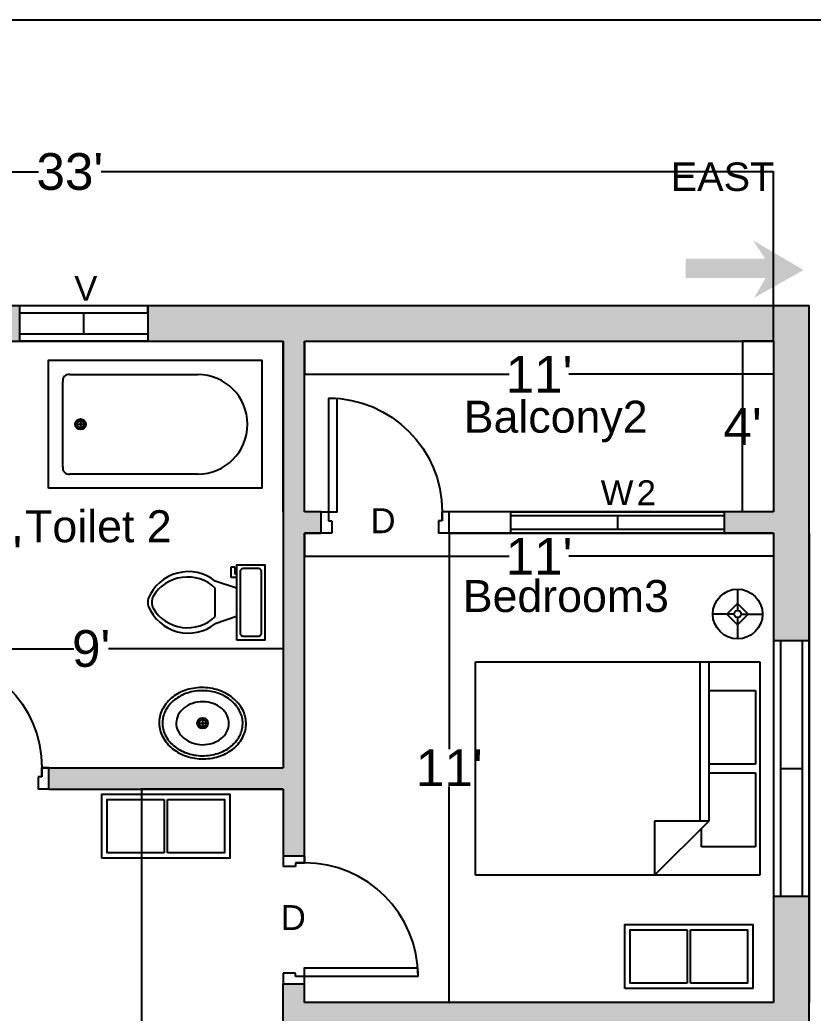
# Model space of a CAD drawing. Header units: inches. Extents: x 902 to 1873, y 899 to 1689.
# Drawn here: x 1277.3 to 1500.4, y 1409.6 to 1689 of the extents above; entities that cross this region are included whole.
import ezdxf

# ---------------------------------------------------------------- set-up
doc = ezdxf.new("R2010")
doc.units = ezdxf.units.IN
doc.header["$MEASUREMENT"] = 0
for name, color, linetype in [('dim', 121, 'Continuous'), ('Door', 20, 'Continuous'), ('hatchs', 252, 'Continuous'), ('text', 20, 'Continuous'), ('window', 170, 'Continuous')]:
    doc.layers.add(name, color=color, linetype=linetype)
doc.styles.get("Standard").update_dxf_attribs({"font": 'arial.ttf'})
doc.dimstyles.get("Standard").update_dxf_attribs({"dimtxt": 10.320312, "dimasz": 0.18, "dimexe": 0.18, "dimexo": 0.0625, "dimgap": 0.09, "dimtad": 0, "dimtih": 1, "dimtoh": 1, "dimdec": 4, "dimzin": 0, "dimdsep": 46, "dimlunit": 4, "dimtxsty": 'Standard', "dimcen": 0.09, "dimclre": 3, "dimclrt": 6, "dimadec": 0, "dimazin": 0, "dimtfac": 1, "dimtdec": 4, "dimtofl": 0, "dimtmove": 0, "dimatfit": 3, "dimfxl": 1, "dimtolj": 1, "dimtzin": 0, "dimarcsym": 0})
pattern_1 = [(270, (0, 0), (0.275, -4e-17), [0.2, -0.075]), (0, (0, 0), (6e-17, 0.275), [0.2, -0.075])]

# ---------------------------------------------------------------- blocks, each defined once
blk = doc.blocks.new('windoe')
at = {"layer": 'window'}
for p, q in [((306.82, -71.4), (378.82, -71.4)), ((306.82, -81.4), (306.82, -71.4)), ((378.82, -71.4), (378.82, -81.4)), ((306.82, -73.4), (378.82, -73.4)), ((342.82, -73.4), (342.82, -79.4)), ((378.82, -79.4), (306.82, -79.4)), ((378.82, -81.4), (306.82, -81.4))]:
    blk.add_line(p, q, dxfattribs=at)
blk = doc.blocks.new('window 1')
at = {"layer": 'window'}
for p, q in [((-67.1, -17.98), (-7.1, -17.98)), ((-67.1, -23.98), (-67.1, -17.98)), ((-67.1, -18.98), (-7.1, -18.98)), ((-37.1, -18.98), (-37.1, -22.98)), ((-7.1, -17.98), (-7.1, -23.98)), ((-7.1, -22.98), (-67.1, -22.98)), ((-7.1, -23.98), (-67.1, -23.98))]:
    blk.add_line(p, q, dxfattribs=at)
blk = doc.blocks.new('Lamp - Table')
at = {"linetype": 'Continuous'}
for p, q in [((0, 7), (0, 1)), ((0, 3), (-3, 0)), ((3, 0), (0, 3)), ((-1, 0), (-7, 0)), ((-3, 0), (0, -3)), ((0, -3), (3, 0)), ((1, 0), (7, 0)), ((0, -1), (0, -7))]:
    blk.add_line(p, q, dxfattribs=at)
for radius in [7, 1]:
    blk.add_circle((0, 0), radius, dxfattribs=at)
blk = doc.blocks.new('Bed - Queen')
at = {"linetype": 'Continuous'}
for p, q in [((0, -80.00003), (0, 0)), ((0, 0), (59.99999, 0)), ((59.99999, 0), (59.99999, -80.00003)), ((7.99999, -1.2), (28.79998, -1.2)), ((7.99999, -14.4), (7.99999, -1.2)), ((28.79998, -1.2), (28.79998, -14.4)), ((31.19999, -1.2), (51.99999, -1.2)), ((31.19999, -14.4), (31.19999, -1.2)), ((51.99999, -1.2), (51.99999, -16.4)), ((0, -14.4), (44.8, -14.4)), ((59.99999, -29.6), (44.8, -14.4)), ((44.8, -14.4), (44.8, -29.6)), ((51.99999, -16.4), (46.79936, -16.4)), ((44.8, -16.8), (0, -16.8)), ((44.8, -29.6), (59.99999, -29.6)), ((59.99999, -80.00003), (0, -80.00003))]:
    blk.add_line(p, q, dxfattribs=at)
blk = doc.blocks.new('Bath Tub - 26 x 60 in.')
for p, q in [((8, -18), (10, -18)), ((9, -17), (9, -19))]:
    blk.add_line(p, q)
blk.add_lwpolyline([(0, -36), (0, 0), (60, 0), (60, -36)], close=True)
for points in [[(6, -4), (42, -4)], [(4, -30), (4, -6)], [(42, -32), (6, -32)]]:
    blk.add_lwpolyline(points)
for radius in [1.5, 1]:
    blk.add_circle((9, -18), radius)
for centre, radius, start, end in [((5.75, -5.75), 1.77, 81.8699, 188.1301), ((42, -18), 14, 270, 90), ((5.75, -30.25), 1.77, 171.8699, 278.1301)]:
    blk.add_arc(centre, radius, start, end)
blk = doc.blocks.new('Toilet - top')
for p, q in [((9.5, -6), (9.5, -2)), ((-8, -8.5), (-8, -8)), ((-7, -8), (-7, -9.5)), ((-4, -8), (-6, -14)), ((4, -8), (6, -14)), ((-10, -8.5), (-8, -8.5)), ((-10, -9.5), (-10, -8.5)), ((-7, -9.5), (-10, -9.5)), ((4, -14), (-4, -14))]:
    blk.add_line(p, q)
blk.add_lwpolyline([(10.5, -8), (10.5, 0), (-10.5, 0), (-10.5, -8)], close=True)
for points in [[(-9.5, -2), (-9.5, -6)], [(8.5, -1), (-8.5, -1)], [(-8.5, -7), (8.5, -7)]]:
    blk.add_lwpolyline(points)
for centre, radius, start, end in [((-8.62, -1.88), 0.884, 81.8699, 188.1301), ((8.62, -1.88), 0.884, 351.8699, 98.1301), ((-8.62, -6.12), 0.884, 171.8699, 278.1301), ((8.62, -6.12), 0.884, 261.8699, 8.1301), ((3.52, -21.58), 12.17, 141.4691, 247.9714), ((4.2, -21.82), 11.33, 136.3677, 238.9468), ((-3.52, -21.58), 12.17, 292.0284, 38.5307), ((-4.2, -21.82), 11.33, 301.053, 43.6321), ((0, -27.88), 4, 245.7318, 294.2682), ((0, -29), 4, 254.8605, 285.1395)]:
    blk.add_arc(centre, radius, start, end)
blk = doc.blocks.new('Wall Cabinet - 18 x 36 in front')
for p, q in [((17.5, -1.5), (17.5, -16.5)), ((18.5, -16.5), (18.5, -1.5))]:
    blk.add_line(p, q)
blk.add_lwpolyline([(0, -18), (0, 0), (36, 0), (36, -18)], close=True)
for points in [[(17.5, -16.5), (1.5, -16.5), (1.5, -1.5), (17.5, -1.5)], [(18.5, -1.5), (34.5, -1.5), (34.5, -16.5), (18.5, -16.5)]]:
    blk.add_lwpolyline(points)
blk = doc.blocks.new('door')
at = {"layer": 'Door'}
for p, q in [((0, 6), (-2, 6)), ((-2, 6), (-2, 3.5)), ((0, 0), (0, 6)), ((-2, 3.5), (-3, 3.5)), ((-3, 3.5), (-3, 0))]:
    blk.add_line(p, q, dxfattribs=at)
blk = doc.blocks.new('door 4')
at = {"layer": 'Door'}
for p, q in [((-34, 3.5), (-34, 6)), ((-2, 6), (-2, 3.5)), ((-36, 0), (-33, 0)), ((-3, 0), (0, 0)), ((-3, 0), (0, 0))]:
    blk.add_line(p, q, dxfattribs=at)
blk.add_lwpolyline([(-2, 38), (-2, 6), (-4.5, 6), (-4.5, 37.9)], dxfattribs=at)
for end in [180, 94.4808]:
    blk.add_arc((-2, 6), 32, 90, end, dxfattribs=at)
at = {"layer": 'Door', "xscale": -1}
blk.add_blockref('door', (-36, 0), dxfattribs=at)
at = {"layer": 'Door'}
blk.add_blockref('door', (0, 0), dxfattribs=at)
blk = doc.blocks.new('*D40')
at = {"layer": 'Defpoints', "color": 0, "transparency": 16777216}
for p in [(1357.31, 1598.61), (1489.31, 1598.61), (1357.31, 1589.32)]:
    blk.add_point(p, dxfattribs=at)
at = {"layer": 'hatchs', "color": 3, "lineweight": -2, "transparency": 16777216}
for p, q in [((1357.31, 1598.55), (1357.31, 1589.14)), ((1489.31, 1598.55), (1489.31, 1589.14))]:
    blk.add_line(p, q, dxfattribs=at)
at = {"layer": 'hatchs', "color": 0, "lineweight": -2, "transparency": 16777216}
for p, q in [((1357.49, 1589.32), (1414.95, 1589.32)), ((1489.13, 1589.32), (1431.67, 1589.32))]:
    blk.add_line(p, q, dxfattribs=at)
at = {"layer": 'hatchs', "color": 0, "transparency": 16777216}
for points in [[(1357.49, 1589.35), (1357.49, 1589.29), (1357.31, 1589.32)], [(1489.13, 1589.35), (1489.13, 1589.29), (1489.31, 1589.32)]]:
    blk.add_solid(points, dxfattribs=at)
at = {"layer": 'hatchs', "color": 6, "transparency": 16777216, "insert": (1423.31, 1589.32), "char_height": 10.32, "attachment_point": 5}
blk.add_mtext("\\A1;11'", dxfattribs=at)
blk = doc.blocks.new('*D41')
at = {"layer": 'Defpoints', "color": 0, "transparency": 16777216}
for p in [(1357.31, 1544.61), (1489.31, 1544.61), (1489.31, 1538.11)]:
    blk.add_point(p, dxfattribs=at)
at = {"layer": 'hatchs', "color": 3, "lineweight": -2, "transparency": 16777216}
for p, q in [((1357.31, 1544.55), (1357.31, 1537.93)), ((1489.31, 1544.55), (1489.31, 1537.93))]:
    blk.add_line(p, q, dxfattribs=at)
at = {"layer": 'hatchs', "color": 0, "lineweight": -2, "transparency": 16777216}
for p, q in [((1357.49, 1538.11), (1414.95, 1538.11)), ((1489.13, 1538.11), (1431.67, 1538.11))]:
    blk.add_line(p, q, dxfattribs=at)
at = {"layer": 'hatchs', "color": 0, "transparency": 16777216}
for points in [[(1357.49, 1538.14), (1357.49, 1538.08), (1357.31, 1538.11)], [(1489.13, 1538.14), (1489.13, 1538.08), (1489.31, 1538.11)]]:
    blk.add_solid(points, dxfattribs=at)
at = {"layer": 'hatchs', "color": 6, "transparency": 16777216, "insert": (1423.31, 1538.11), "char_height": 10.32, "attachment_point": 5}
blk.add_mtext("\\A1;11'", dxfattribs=at)
blk = doc.blocks.new('*D42')
at = {"layer": 'Defpoints', "color": 0, "transparency": 16777216}
for p in [(1243.31, 1598.61), (1243.31, 1478.61), (1268.56, 1478.61)]:
    blk.add_point(p, dxfattribs=at)
at = {"layer": 'hatchs', "color": 3, "lineweight": -2, "transparency": 16777216}
for p, q in [((1243.38, 1598.61), (1268.74, 1598.61)), ((1243.38, 1478.61), (1268.74, 1478.61))]:
    blk.add_line(p, q, dxfattribs=at)
at = {"layer": 'hatchs', "color": 0, "lineweight": -2, "transparency": 16777216}
for p, q in [((1268.56, 1598.43), (1268.56, 1543.97)), ((1268.56, 1478.79), (1268.56, 1533.25))]:
    blk.add_line(p, q, dxfattribs=at)
at = {"layer": 'hatchs', "color": 0, "transparency": 16777216}
for points in [[(1268.53, 1598.43), (1268.59, 1598.43), (1268.56, 1598.61)], [(1268.53, 1478.79), (1268.59, 1478.79), (1268.56, 1478.61)]]:
    blk.add_solid(points, dxfattribs=at)
at = {"layer": 'hatchs', "color": 6, "transparency": 16777216, "insert": (1268.56, 1538.61), "char_height": 10.32, "attachment_point": 5}
blk.add_mtext("\\A1;10'", dxfattribs=at)
blk = doc.blocks.new('*D45')
at = {"layer": 'Defpoints', "color": 0, "transparency": 16777216}
for p in [(1489.31, 1646.26), (1093.31, 1598.61), (1489.31, 1598.61)]:
    blk.add_point(p, dxfattribs=at)
at = {"layer": 'hatchs', "color": 3, "lineweight": -2, "transparency": 16777216}
for p, q in [((1093.31, 1598.67), (1093.31, 1646.44)), ((1489.31, 1598.67), (1489.31, 1646.44))]:
    blk.add_line(p, q, dxfattribs=at)
at = {"layer": 'hatchs', "color": 0, "lineweight": -2, "transparency": 16777216}
for p, q in [((1093.49, 1646.26), (1282.47, 1646.26)), ((1489.13, 1646.26), (1300.16, 1646.26))]:
    blk.add_line(p, q, dxfattribs=at)
at = {"layer": 'hatchs', "color": 0, "transparency": 16777216}
for points in [[(1093.49, 1646.29), (1093.49, 1646.23), (1093.31, 1646.26)], [(1489.13, 1646.29), (1489.13, 1646.23), (1489.31, 1646.26)]]:
    blk.add_solid(points, dxfattribs=at)
at = {"layer": 'hatchs', "color": 6, "transparency": 16777216, "insert": (1291.31, 1646.26), "char_height": 10.32, "attachment_point": 5}
blk.add_mtext("\\A1;33'", dxfattribs=at)
blk = doc.blocks.new('*D49')
at = {"layer": 'Defpoints', "color": 0, "transparency": 16777216}
for p in [(1351.31, 1472.61), (1311.43, 998.61), (1351.31, 998.61)]:
    blk.add_point(p, dxfattribs=at)
at = {"layer": 'hatchs', "color": 3, "lineweight": -2, "transparency": 16777216}
for p, q in [((1351.25, 1472.61), (1311.25, 1472.61)), ((1351.25, 998.61), (1311.25, 998.61))]:
    blk.add_line(p, q, dxfattribs=at)
at = {"layer": 'hatchs', "color": 0, "lineweight": -2, "transparency": 16777216}
for p, q in [((1311.43, 1472.43), (1311.43, 1240.98)), ((1311.43, 998.79), (1311.43, 1230.25))]:
    blk.add_line(p, q, dxfattribs=at)
at = {"layer": 'hatchs', "color": 0, "transparency": 16777216}
for points in [[(1311.4, 1472.43), (1311.46, 1472.43), (1311.43, 1472.61)], [(1311.4, 998.79), (1311.46, 998.79), (1311.43, 998.61)]]:
    blk.add_solid(points, dxfattribs=at)
at = {"layer": 'hatchs', "color": 6, "transparency": 16777216, "insert": (1311.43, 1235.61), "char_height": 10.32, "attachment_point": 5}
blk.add_mtext('\\A1;39\'-6"', dxfattribs=at)
blk = doc.blocks.new('ventilator')
at = {"layer": 'window'}
for p, q in [((-36, 10), (0, 10)), ((-36, 0), (-36, 10)), ((0, 8), (0, 10)), ((0, 10), (0, 0)), ((-36, 8), (0, 8)), ((-18, 2), (-18, 8)), ((0, 8), (0, 2)), ((0, 2), (-36, 2)), ((0, 0), (-36, 0))]:
    blk.add_line(p, q, dxfattribs=at)
blk = doc.blocks.new('Sink - Oval top')
for p, q in [((-1, 0), (1, 0)), ((0, 1), (0, -1))]:
    blk.add_line(p, q)
at = {"linetype": 'Continuous'}
for points in [[(-12.23, 0.39, 0.117634), (-11.46, -3.36, 0.104469), (-8.88, -6.8, 0.090016), (-5.08, -9.07, 0.08192), (-0.32, -10.02, 0.08192), (4.49, -9.38, 0.090016), (8.42, -7.36, 0.104469), (11.22, -4.09, 0.117634), (12.23, -0.39, 0.117634), (11.46, 3.36, 0.104469), (8.88, 6.8, 0.090016), (5.08, 9.07, 0.08192), (0.32, 10.02, 0.08192), (-4.49, 9.38, 0.090016), (-8.42, 7.36, 0.104469), (-11.22, 4.09, 0.117634)], [(-11.29, 0.16, 0.118622), (-10.52, -3.25, 0.104678), (-8.07, -6.36, 0.089562), (-4.54, -8.37, 0.081185), (-0.13, -9.15, 0.081185), (4.3, -8.49, 0.089562), (7.89, -6.58, 0.104678), (10.42, -3.55, 0.118622), (11.29, -0.16, 0.118622), (10.52, 3.25, 0.104678), (8.07, 6.36, 0.089562), (4.54, 8.37, 0.081185), (0.13, 9.15, 0.081185), (-4.3, 8.49, 0.089562), (-7.89, 6.58, 0.104678), (-10.42, 3.55, 0.118622)], [(-7.42, 0.08, 0.118283), (-6.91, -2.17, 0.104607), (-5.29, -4.21, 0.089718), (-2.97, -5.53, 0.081436), (-0.07, -6.04, 0.081436), (2.84, -5.59, 0.089718), (5.2, -4.33, 0.104607), (6.86, -2.32, 0.118283), (7.42, -0.08, 0.118283), (6.91, 2.17, 0.104607), (5.29, 4.21, 0.089718), (2.97, 5.53, 0.081436), (0.07, 6.04, 0.081436), (-2.84, 5.59, 0.089718), (-5.2, 4.33, 0.104607), (-6.86, 2.32, 0.118283)]]:
    blk.add_lwpolyline(points, format="xyb", close=True, dxfattribs=at)
for radius in [1.5, 1]:
    blk.add_circle((0, 0), radius)
blk = doc.blocks.new('*D52')
at = {"layer": 'Defpoints', "color": 0, "transparency": 16777216}
for p in [(1243.31, 1598.61), (1351.31, 1598.61), (1351.31, 1512.1)]:
    blk.add_point(p, dxfattribs=at)
at = {"layer": 'hatchs', "color": 3, "lineweight": -2, "transparency": 16777216}
for p, q in [((1243.31, 1598.55), (1243.31, 1511.92)), ((1351.31, 1598.55), (1351.31, 1511.92))]:
    blk.add_line(p, q, dxfattribs=at)
at = {"layer": 'hatchs', "color": 0, "lineweight": -2, "transparency": 16777216}
for p, q in [((1243.49, 1512.1), (1292.47, 1512.1)), ((1351.13, 1512.1), (1302.15, 1512.1))]:
    blk.add_line(p, q, dxfattribs=at)
at = {"layer": 'hatchs', "color": 0, "transparency": 16777216}
for points in [[(1243.49, 1512.13), (1243.49, 1512.07), (1243.31, 1512.1)], [(1351.13, 1512.13), (1351.13, 1512.07), (1351.31, 1512.1)]]:
    blk.add_solid(points, dxfattribs=at)
at = {"layer": 'hatchs', "color": 6, "transparency": 16777216, "insert": (1297.31, 1512.1), "char_height": 10.32, "attachment_point": 5}
blk.add_mtext("\\A1;9'", dxfattribs=at)
blk = doc.blocks.new('*D53')
at = {"layer": 'Defpoints', "color": 0, "transparency": 16777216}
for p in [(1489.31, 1598.61), (1480.58, 1550.61), (1489.31, 1550.61)]:
    blk.add_point(p, dxfattribs=at)
at = {"layer": 'hatchs', "color": 3, "lineweight": -2, "transparency": 16777216}
for p, q in [((1489.25, 1598.61), (1480.4, 1598.61)), ((1489.25, 1550.61), (1480.4, 1550.61))]:
    blk.add_line(p, q, dxfattribs=at)
at = {"layer": 'hatchs', "color": 0, "lineweight": -2, "transparency": 16777216}
for p, q in [((1480.58, 1598.43), (1480.58, 1579.86)), ((1480.58, 1550.79), (1480.58, 1569.36))]:
    blk.add_line(p, q, dxfattribs=at)
at = {"layer": 'hatchs', "color": 0, "transparency": 16777216}
for points in [[(1480.55, 1598.43), (1480.61, 1598.43), (1480.58, 1598.61)], [(1480.55, 1550.79), (1480.61, 1550.79), (1480.58, 1550.61)]]:
    blk.add_solid(points, dxfattribs=at)
at = {"layer": 'hatchs', "color": 6, "transparency": 16777216, "insert": (1480.58, 1574.61), "char_height": 10.32, "attachment_point": 5}
blk.add_mtext("\\A1;4'", dxfattribs=at)
blk = doc.blocks.new('*D55')
at = {"layer": 'Defpoints', "color": 0, "transparency": 16777216}
for p in [(1398.06, 1544.61), (1398.06, 1412.61), (1398.06, 1412.61)]:
    blk.add_point(p, dxfattribs=at)
at = {"layer": 'hatchs', "color": 0, "lineweight": -2, "transparency": 16777216}
for p, q in [((1398.06, 1544.43), (1398.06, 1483.88)), ((1398.06, 1412.79), (1398.06, 1473.34))]:
    blk.add_line(p, q, dxfattribs=at)
at = {"layer": 'hatchs', "color": 3, "lineweight": -2, "transparency": 16777216}
for p, q in [((1398.12, 1544.61), (1398.24, 1544.61)), ((1398.12, 1412.61), (1398.24, 1412.61))]:
    blk.add_line(p, q, dxfattribs=at)
at = {"layer": 'hatchs', "color": 0, "transparency": 16777216}
for points in [[(1398.03, 1544.43), (1398.09, 1544.43), (1398.06, 1544.61)], [(1398.03, 1412.79), (1398.09, 1412.79), (1398.06, 1412.61)]]:
    blk.add_solid(points, dxfattribs=at)
at = {"layer": 'hatchs', "color": 6, "transparency": 16777216, "insert": (1398.06, 1478.61), "char_height": 10.32, "attachment_point": 5}
blk.add_mtext("\\A1;11'", dxfattribs=at)

msp = doc.modelspace()

# ---------------------------------------------------------------- hatches: boundary and pattern name
at = {"layer": 'hatchs'}
h = msp.add_hatch(color=256, dxfattribs=at)
h.dxf.hatch_style = 1
h.paths.add_polyline_path([(1277.25671, 1608.6124), (1083.31325, 1608.6124), (1083.31325, 1506.21971), (1093.31325, 1506.21971), (1093.31325, 1544.6124), (1120.37534, 1544.6124), (1120.37534, 1550.6124), (1093.31325, 1550.6124), (1093.31325, 1598.6124), (1237.31325, 1598.6124), (1237.31325, 1550.6124), (1232.41289, 1550.6124), (1232.41289, 1544.6124), (1237.31325, 1544.6124), (1237.31325, 1442.98763), (1243.31325, 1442.98763), (1243.31325, 1472.6124), (1249.4275, 1472.6124), (1249.4275, 1478.6124), (1243.31325, 1478.6124), (1243.31325, 1598.6124), (1277.25671, 1598.6124)])
h.paths.add_polyline_path([(1499.31325, 1608.6124), (1313.25671, 1608.6124), (1313.25671, 1606.6124), (1313.25671, 1600.6124), (1313.25671, 1598.6124), (1351.31325, 1598.6124), (1351.31325, 1544.6124), (1351.31403, 1478.6124), (1285.4275, 1478.6124), (1285.4275, 1472.6124), (1351.3141, 1472.6124), (1351.31432, 1453.87753), (1357.31325, 1453.87753), (1357.31325, 1544.6124), (1362.06097, 1544.6124), (1362.06097, 1550.6124), (1357.31325, 1550.6124), (1357.31325, 1598.6124), (1489.31325, 1598.6124), (1489.31325, 1550.6124), (1475.38408, 1550.6124), (1475.38408, 1544.6124), (1489.31325, 1544.6124), (1489.31325, 1514.40776), (1499.31325, 1514.40776), (1499.31325, 1544.6124)])
h.paths.add_polyline_path([(1499.31325, 1442.40776), (1489.31325, 1442.40776), (1489.31325, 1412.6124), (1357.31325, 1412.6124), (1357.31325, 1417.87753), (1351.31325, 1417.87753), (1351.31325, 1406.6124), (1489.31325, 1406.6124), (1489.31325, 1376.8998), (1499.31325, 1376.8998)])
h.paths.add_polyline_path([(1243.31325, 1400.6124), (1243.31325, 1406.98763), (1237.31325, 1406.98763), (1237.31325, 1400.6124), (1093.31325, 1400.6124), (1093.31325, 1434.21971), (1083.31325, 1434.21971), (1083.31325, 1367.55417), (1093.31325, 1367.55417), (1093.31325, 1394.6124), (1237.31325, 1394.6124), (1237.31325, 1305.5458), (1243.31325, 1305.5458)])
h.paths.add_polyline_path([(1093.31325, 1295.55417), (1083.31325, 1295.55417), (1083.31325, 1228.85144), (1085.31325, 1228.85144), (1091.31325, 1228.85144), (1093.31325, 1228.85144), (1093.31325, 1256.6124), (1194.31325, 1256.6124), (1194.31325, 1160.6124), (1191.95743, 1160.6124), (1191.95743, 1154.6124), (1209.96413, 1154.6124), (1209.96413, 1160.6124), (1200.31325, 1160.6124), (1200.31325, 1256.6124), (1243.31325, 1256.6124), (1243.31325, 1269.5458), (1237.31325, 1269.5458), (1237.31325, 1262.6124), (1093.31325, 1262.6124)])
h.paths.add_polyline_path([(1499.31325, 1304.8998), (1489.31325, 1304.8998), (1489.31325, 1274.6124), (1489.31325, 1256.6124), (1489.31325, 1222.15523), (1499.31325, 1222.15523)])
h.paths.add_polyline_path([(1489.31325, 1274.6124), (1345.31325, 1274.6124), (1345.31325, 1268.6124), (1489.31325, 1268.6124)])
h.paths.add_polyline_path([(1093.31325, 1192.85144), (1083.31325, 1192.85144), (1083.31325, 1111.1124), (1093.31325, 1111.1124), (1093.31325, 1154.6124), (1155.95743, 1154.6124), (1155.95743, 1160.6124), (1093.31325, 1160.6124)])
h.paths.add_polyline_path([(1255.31325, 1160.6124), (1245.96413, 1160.6124), (1245.96413, 1154.6124), (1249.31325, 1154.6124), (1249.31325, 998.6124), (1213.08862, 998.6124), (1213.08862, 988.6124), (1267.864, 988.6124), (1267.864, 994.6124), (1269.864, 994.6124), (1269.864, 998.6124), (1255.31325, 998.6124)])
h.paths.add_polyline_path([(1141.08862, 998.6124), (1093.31325, 998.6124), (1093.31325, 1034.71823), (1083.31325, 1034.71823), (1083.31325, 988.6124), (1141.08862, 988.6124)])
h.paths.add_polyline_path([(1499.31325, 1150.15523), (1489.31325, 1150.15523), (1489.31325, 1088.6124), (1369.31325, 1088.6124), (1369.31325, 1082.6124), (1489.31325, 1082.6124), (1489.31325, 998.6124), (1453.24634, 998.6124), (1453.24634, 988.6124), (1499.31325, 988.6124)])
h.paths.add_polyline_path([(1381.24634, 998.6124), (1333.864, 998.6124), (1333.864, 994.6124), (1335.864, 994.6124), (1335.864, 988.6124), (1381.24634, 988.6124)])
h = msp.add_hatch(dxfattribs=at)
h.set_pattern_fill('ANGLE', color=256, angle=-90)
h.set_pattern_definition(pattern_1)
h.paths.add_polyline_path([(1277.25671, 1608.6124), (1083.31325, 1608.6124), (1083.31325, 1506.21971), (1093.31325, 1506.21971), (1093.31325, 1544.6124), (1120.37534, 1544.6124), (1120.37534, 1550.6124), (1093.31325, 1550.6124), (1093.31325, 1598.6124), (1237.31325, 1598.6124), (1237.31325, 1550.6124), (1232.41289, 1550.6124), (1232.41289, 1544.6124), (1237.31325, 1544.6124), (1237.31325, 1442.98763), (1243.31325, 1442.98763), (1243.31325, 1472.6124), (1249.4275, 1472.6124), (1249.4275, 1478.6124), (1243.31325, 1478.6124), (1243.31325, 1598.6124), (1277.25671, 1598.6124)])
h = msp.add_hatch(dxfattribs=at)
h.set_pattern_fill('ANGLE', color=256, angle=-90)
h.set_pattern_definition(pattern_1)
h.paths.add_polyline_path([(1277.25671, 1608.6124), (1083.31325, 1608.6124), (1083.31325, 1506.21971), (1093.31325, 1506.21971), (1093.31325, 1544.6124), (1120.37534, 1544.6124), (1120.37534, 1550.6124), (1093.31325, 1550.6124), (1093.31325, 1598.6124), (1237.31325, 1598.6124), (1237.31325, 1550.6124), (1232.41289, 1550.6124), (1232.41289, 1544.6124), (1237.31325, 1544.6124), (1237.31325, 1442.98763), (1243.31325, 1442.98763), (1243.31325, 1472.6124), (1249.4275, 1472.6124), (1249.4275, 1478.6124), (1243.31325, 1478.6124), (1243.31325, 1598.6124), (1277.25671, 1598.6124)])
h = msp.add_hatch(dxfattribs=at)
h.set_pattern_fill('ANGLE', color=256, angle=-90)
h.set_pattern_definition(pattern_1)
h.paths.add_polyline_path([(1499.31325, 1608.6124), (1313.25671, 1608.6124), (1313.25671, 1606.6124), (1313.25671, 1600.6124), (1313.25671, 1598.6124), (1351.31325, 1598.6124), (1351.31325, 1544.6124), (1351.31403, 1478.6124), (1285.4275, 1478.6124), (1285.4275, 1472.6124), (1351.3141, 1472.6124), (1351.31432, 1453.87753), (1357.31325, 1453.87753), (1357.31325, 1544.6124), (1362.06097, 1544.6124), (1362.06097, 1550.6124), (1357.31325, 1550.6124), (1357.31325, 1598.6124), (1489.31325, 1598.6124), (1489.31325, 1550.6124), (1475.38408, 1550.6124), (1475.38408, 1544.6124), (1489.31325, 1544.6124), (1489.31325, 1514.40776), (1499.31325, 1514.40776), (1499.31325, 1544.6124)])
h = msp.add_hatch(dxfattribs=at)
h.set_pattern_fill('ANGLE', color=256, angle=-90)
h.set_pattern_definition(pattern_1)
h.paths.add_polyline_path([(1499.31325, 1608.6124), (1313.25671, 1608.6124), (1313.25671, 1606.6124), (1313.25671, 1600.6124), (1313.25671, 1598.6124), (1351.31325, 1598.6124), (1351.31325, 1544.6124), (1351.31403, 1478.6124), (1285.4275, 1478.6124), (1285.4275, 1472.6124), (1351.3141, 1472.6124), (1351.31432, 1453.87753), (1357.31325, 1453.87753), (1357.31325, 1544.6124), (1362.06097, 1544.6124), (1362.06097, 1550.6124), (1357.31325, 1550.6124), (1357.31325, 1598.6124), (1489.31325, 1598.6124), (1489.31325, 1550.6124), (1475.38408, 1550.6124), (1475.38408, 1544.6124), (1489.31325, 1544.6124), (1489.31325, 1514.40776), (1499.31325, 1514.40776), (1499.31325, 1544.6124)])
at = {"layer": 'text'}
h = msp.add_hatch(color=256, dxfattribs=at)
h.dxf.hatch_style = 1
h.paths.add_polyline_path([(1497.71446, 1618.61954), (1483.54669, 1626.93152), (1486.91306, 1621.79766), (1488.67641, 1621.79766), (1488.67641, 1616.4193), (1487.09582, 1616.4193), (1483.79096, 1610.79649)])
h.paths.add_polyline_path([(1487.09582, 1616.4193), (1488.67641, 1619.10848), (1486.91306, 1621.79766), (1464.54236, 1621.79766), (1464.54236, 1616.4193)])
h.paths.add_polyline_path([(1488.67641, 1619.10848), (1488.67641, 1621.79766), (1486.91306, 1621.79766)], flags=17)
h.paths.add_polyline_path([(1488.67641, 1616.4193), (1488.67641, 1619.10848), (1487.09582, 1616.4193)], flags=17)

# ---------------------------------------------------------------- linework, layer by layer
msp.add_line((1489.31325, 1598.6124), (1489.31325, 1550.6124))
msp.add_line((1489.31325, 1598.6124), (1489.31325, 1550.6124))
at = {"layer": 'hatchs'}
for p, q in [((1083.31325, 1608.6124), (1499.31325, 1608.6124)), ((1499.31325, 988.6124), (1499.31325, 1608.6124)), ((1243.31325, 1598.6124), (1351.31325, 1598.6124)), ((1351.31325, 1550.6124), (1351.31325, 1598.6124)), ((1351.31325, 1598.6124), (1351.31325, 1544.6124)), ((1357.31325, 1550.6124), (1357.31325, 1598.6124)), ((1489.31325, 1598.6124), (1489.31325, 1550.6124)), ((1489.31325, 1598.6124), (1489.31325, 1550.6124)), ((1362.06097, 1550.6124), (1357.31325, 1550.6124)), ((1489.31325, 1550.6124), (1398.06097, 1550.6124)), ((1351.31325, 1544.6124), (1351.31403, 1478.6124)), ((1357.31325, 1544.6124), (1362.06097, 1544.6124)), ((1362.06097, 1544.6124), (1357.31325, 1544.6124)), ((1362.06097, 1544.6124), (1357.31325, 1544.6124)), ((1357.31325, 1451.87753), (1357.31325, 1544.6124)), ((1489.31325, 1544.6124), (1398.06097, 1544.6124)), ((1489.31325, 1544.6124), (1398.06097, 1544.6124)), ((1398.06097, 1544.6124), (1489.31325, 1544.6124)), ((1489.31325, 1544.6124), (1489.31325, 1412.6124)), ((1499.31325, 1544.6124), (1499.31325, 1412.6124)), ((1351.31325, 1525.80953), (1351.31325, 1525.80953)), ((1283.4275, 1478.6124), (1351.31403, 1478.6124)), ((1285.4275, 1472.6124), (1351.3141, 1472.6124)), ((1351.3141, 1472.6124), (1351.31432, 1453.87753)), ((1357.31325, 1412.6124), (1357.31325, 1419.87753)), ((1351.31325, 1406.6124), (1351.31325, 1417.87753)), ((1489.31325, 1412.6124), (1357.31325, 1412.6124)), ((1367.31325, 1412.6124), (1367.31325, 1412.68532))]:
    msp.add_line(p, q, dxfattribs=at)
msp.add_lwpolyline([(901.89105, 1688.98062), (1692.90294, 1688.98062), (1692.90294, 898.60896), (901.89105, 898.60896)], close=True, dxfattribs=at)
msp.add_lwpolyline([(1357.31325, 1598.6124), (1489.31325, 1598.6124), (1489.31325, 1550.6124)], dxfattribs=at)

# ---------------------------------------------------------------- block references
at = {"layer": 'dim'}
for name, p in [('Bath Tub - 26 x 60 in.', (1285.31324, 1593.2237)), ('Lamp - Table', (1479.1806, 1521.86087)), ('Sink - Oval top', (1328.66493, 1491.1538)), ('Wall Cabinet - 18 x 36 in front', (1300.30757, 1471.22223)), ('Wall Cabinet - 18 x 36 in front', (1447.43881, 1434.53513))]:
    msp.add_blockref(name, p, dxfattribs=at)
at = {"layer": 'dim', "rotation": 270}
for name, p in [('Toilet - top', (1346.23759, 1525.15205)), ('Bed - Queen', (1485.43628, 1508.39796))]:
    msp.add_blockref(name, p, dxfattribs=at)
at = {"layer": 'Door', "xscale": -1, "rotation": 359.9999999999865}
msp.add_blockref('door 4', (1362.06097, 1544.6124), dxfattribs=at)
at = {"layer": 'Door', "xscale": -1}
msp.add_blockref('door 4', (1249.4275, 1472.61194), dxfattribs=at)
at = {"layer": 'Door', "rotation": 270}
msp.add_blockref('door 4', (1351.31432, 1417.87753), dxfattribs=at)
at = {"layer": 'window'}
for name, p in [('ventilator', (1313.25671, 1598.6124)), ('window 1', (1482.48215, 1568.58338))]:
    msp.add_blockref(name, p, dxfattribs=at)
at = {"layer": 'window', "rotation": 90}
msp.add_blockref('windoe', (1417.92285, 1135.58862), dxfattribs=at)

# ---------------------------------------------------------------- texts
at = {"layer": 'text', "attachment_point": 1}
for s, width, insert, char_height in [(' EAST', 15.6420784, (1460.33174, 1648.86938), 8), ('V', 54.8338091, (1292.56209, 1616.96112), 7), ('Balcony2', 10.0578722, (1402.1325, 1581.86254), 9), ('W', 235.8140628, (1440.6583, 1559.51179), 7), ('2', 17.2986337, (1450.76659, 1559.47829), 7), ('D', 117.0349162, (1375.89479, 1551.60465), 7), ('D', 117.0349162, (1350.64078, 1439.99355), 7)]:
    msp.add_mtext_dynamic_manual_height_columns(s, width=width, gutter_width=1, heights=[0], dxfattribs=dict(at, insert=insert, char_height=char_height))
at = {"layer": 'text', "insert": (1278.73459, 1551.05706), "char_height": 9, "width": 44.7264012, "attachment_point": 1}
msp.add_mtext('Toilet 2', dxfattribs=at)
at = {"layer": 'text', "insert": (1401.85821, 1531.42958), "char_height": 9, "attachment_point": 1}
msp.add_mtext('Bedroom3', dxfattribs=at)

# ---------------------------------------------------------------- dimensions: what is measured, and where the dimension line sits
at = {"layer": 'hatchs'}
for base, p1, p2, picture, middle in [((1489.31325, 1646.25587), (1093.31325, 1598.6124), (1489.31325, 1598.6124), '*D45', (1291.31325, 1646.25587)), ((1351.31325, 1512.09529), (1243.31325, 1598.6124), (1351.31325, 1598.6124), '*D52', (1297.31325, 1512.09529)), ((1357.31325, 1589.32326), (1489.31325, 1598.6124), (1357.31325, 1598.6124), '*D40', (1423.31325, 1589.32326)), ((1489.31325, 1538.10808), (1357.31325, 1544.6124), (1489.31325, 1544.6124), '*D41', (1423.31325, 1538.10808))]:
    dim = msp.add_linear_dim(base=base, p1=p1, p2=p2, dimstyle='Standard', dxfattribs=at)
    dim.commit()
    dim.dimension.update_dxf_attribs({"geometry": picture, "text_midpoint": middle})
for base, p1, p2, picture, middle in [((1268.56491, 1478.6124), (1243.31325, 1598.6124), (1243.31325, 1478.6124), '*D42', (1268.56491, 1538.6124)), ((1480.58491, 1550.6124), (1489.31325, 1598.6124), (1489.31325, 1550.6124), '*D53', (1480.58491, 1574.6124)), ((1398.06097, 1412.6124), (1398.06097, 1544.6124), (1398.06097, 1412.6124), '*D55', (1398.06097, 1478.6124)), ((1311.43104, 998.6124), (1351.3141, 1472.6124), (1351.3141, 998.6124), '*D49', (1311.43104, 1235.6124))]:
    dim = msp.add_linear_dim(base=base, p1=p1, p2=p2, angle=90, dimstyle='Standard', dxfattribs=at)
    dim.commit()
    dim.dimension.update_dxf_attribs({"geometry": picture, "text_midpoint": middle})

doc.saveas('drawing.dxf')
